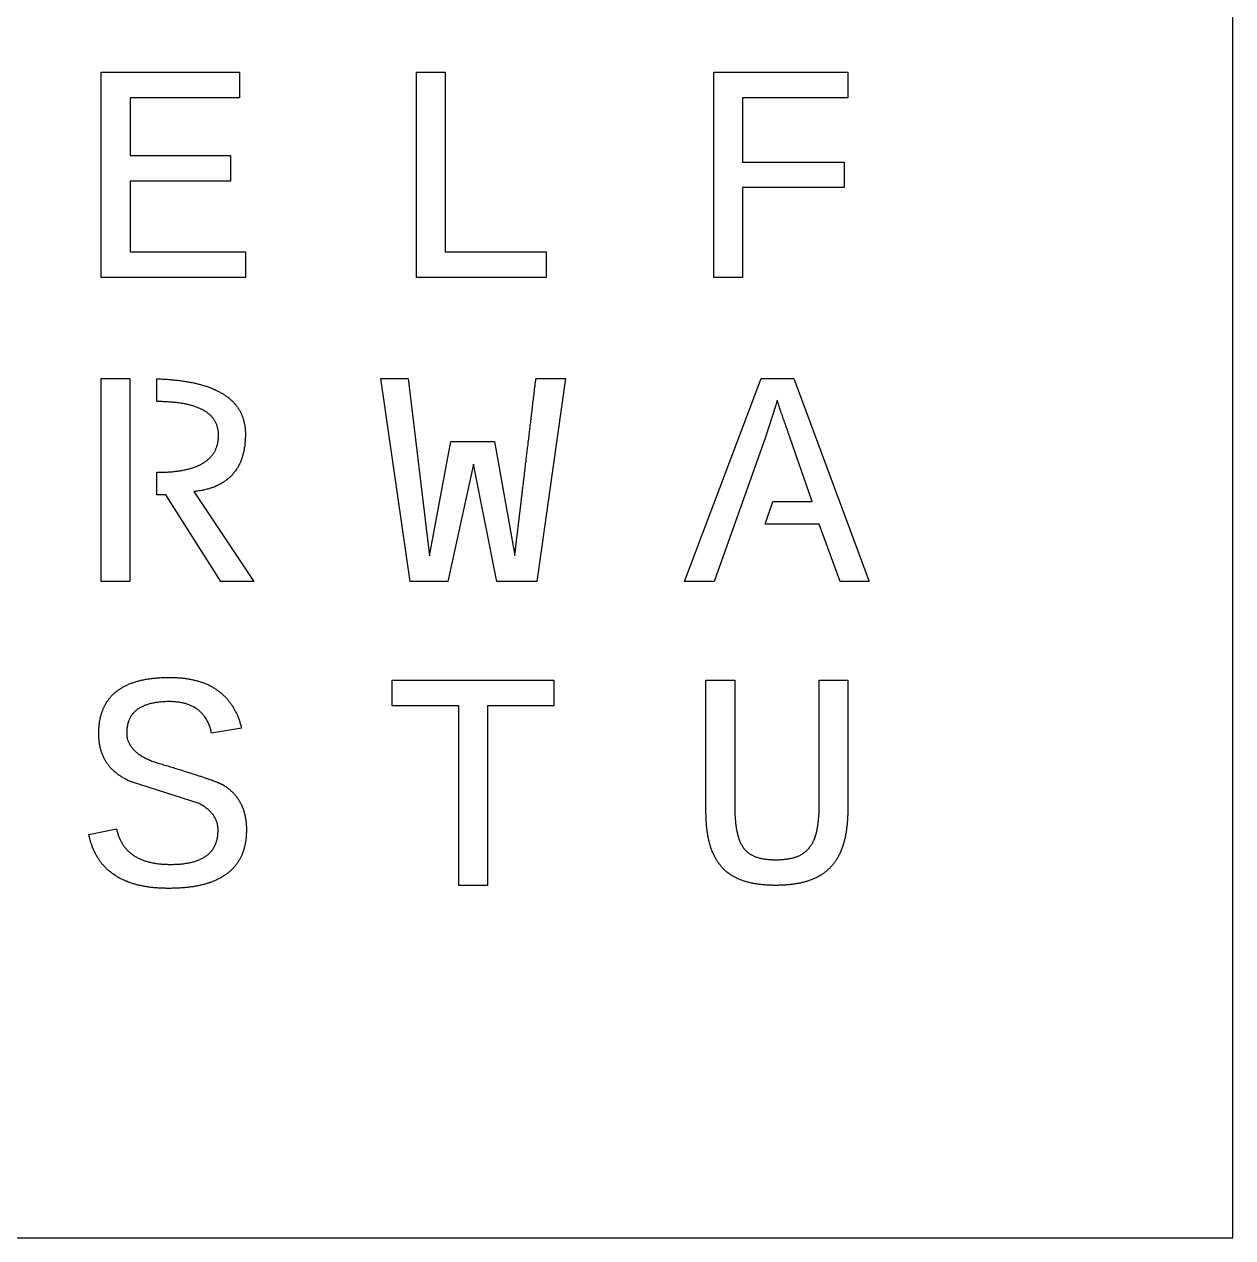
# Model space of a CAD drawing. Extents: x 0 to 500, y 0 to 500.
# Drawn here: x 367.4 to 500, y 0 to 133.1 of the extents above; entities that cross this region are included whole.
import ezdxf

# ---------------------------------------------------------------- set-up
doc = ezdxf.new("R2010")
doc.units = 0
doc.layers.get('0').update_dxf_attribs({"linetype": 'continuous'})

# ---------------------------------------------------------------- blocks, each defined once
blk = doc.blocks.new('SHAPESTRING153')
at = {"color": 0}
for points in [[(379.01, 71.98), (375.89, 71.98), (375.89, 94.22), (379.01, 94.22)], [(388.75, 87.9), (388.75, 87.99), (388.75, 88.07), (388.74, 88.16), (388.74, 88.24), (388.73, 88.32), (388.73, 88.4), (388.72, 88.48), (388.71, 88.56), (388.69, 88.64), (388.68, 88.71), (388.66, 88.79), (388.64, 88.87), (388.62, 88.94), (388.6, 89.01), (388.57, 89.08), (388.55, 89.16), (388.52, 89.23), (388.49, 89.29), (388.46, 89.36), (388.43, 89.43), (388.39, 89.5), (388.36, 89.56), (388.32, 89.63), (388.28, 89.69), (388.24, 89.75), (388.19, 89.81), (388.15, 89.87), (388.1, 89.93), (388.05, 89.99), (388, 90.05), (387.95, 90.1), (387.89, 90.16), (387.84, 90.21), (387.78, 90.27), (387.72, 90.32), (387.66, 90.37), (387.59, 90.42), (387.53, 90.47), (387.46, 90.52), (387.39, 90.57), (387.32, 90.61), (387.25, 90.66), (387.17, 90.7), (387.1, 90.75), (387.02, 90.79), (386.94, 90.83), (386.86, 90.87), (386.78, 90.91), (386.69, 90.95), (386.6, 90.99), (386.52, 91.02), (386.43, 91.06), (386.33, 91.09), (386.24, 91.13), (386.14, 91.16), (386.05, 91.19), (385.95, 91.22), (385.85, 91.25), (385.74, 91.28), (385.64, 91.31), (385.53, 91.34), (385.42, 91.36), (385.31, 91.39), (385.2, 91.41), (385.09, 91.44), (384.97, 91.46), (384.85, 91.48), (384.73, 91.5), (384.61, 91.52), (384.49, 91.54), (384.37, 91.55), (384.24, 91.57), (384.11, 91.58), (383.98, 91.6), (383.85, 91.61), (383.72, 91.62), (383.58, 91.63), (383.45, 91.65), (383.31, 91.65), (383.17, 91.66), (383.02, 91.67), (382.88, 91.68), (382.73, 91.68), (382.59, 91.69), (382.44, 91.69), (382.28, 91.69), (382.13, 91.69), (381.98, 91.69), (381.98, 94.2), (382.13, 94.19), (382.28, 94.19), (382.43, 94.18), (382.57, 94.17), (382.72, 94.17), (382.86, 94.16), (383.01, 94.15), (383.15, 94.14), (383.29, 94.13), (383.43, 94.12), (383.57, 94.1), (383.71, 94.09), (383.85, 94.08), (383.98, 94.06), (384.12, 94.05), (384.25, 94.03), (384.38, 94.02), (384.51, 94), (384.64, 93.98), (384.77, 93.97), (384.9, 93.95), (385.02, 93.93), (385.15, 93.91), (385.27, 93.89), (385.39, 93.87), (385.52, 93.84), (385.64, 93.82), (385.76, 93.8), (385.87, 93.78), (385.99, 93.75), (386.11, 93.73), (386.22, 93.7), (386.33, 93.67), (386.44, 93.65), (386.56, 93.62), (386.67, 93.59), (386.77, 93.56), (386.88, 93.53), (386.99, 93.5), (387.09, 93.47), (387.2, 93.44), (387.3, 93.41), (387.4, 93.37), (387.5, 93.34), (387.6, 93.3), (387.7, 93.27), (387.79, 93.23), (387.89, 93.2), (387.98, 93.16), (388.08, 93.12), (388.17, 93.08), (388.26, 93.04), (388.35, 93.01), (388.44, 92.96), (388.52, 92.92), (388.61, 92.88), (388.69, 92.84), (388.78, 92.8), (388.86, 92.75), (388.94, 92.71), (389.02, 92.66), (389.1, 92.62), (389.18, 92.57), (389.26, 92.53), (389.33, 92.48), (389.41, 92.43), (389.48, 92.38), (389.55, 92.33), (389.62, 92.28), (389.69, 92.23), (389.76, 92.18), (389.83, 92.13), (389.89, 92.07), (389.96, 92.02), (390.02, 91.97), (390.08, 91.91), (390.14, 91.86), (390.2, 91.8), (390.26, 91.74), (390.32, 91.69), (390.38, 91.63), (390.43, 91.57), (390.49, 91.51), (390.54, 91.45), (390.59, 91.39), (390.64, 91.33), (390.69, 91.27), (390.74, 91.2), (390.79, 91.14), (390.83, 91.08), (390.88, 91.01), (390.92, 90.95), (390.96, 90.88), (391, 90.81), (391.04, 90.75), (391.08, 90.68), (391.12, 90.61), (391.16, 90.54), (391.19, 90.47), (391.23, 90.4), (391.26, 90.33), (391.29, 90.26), (391.32, 90.18), (391.35, 90.11), (391.38, 90.04), (391.41, 89.96), (391.43, 89.89), (391.46, 89.81), (391.48, 89.73), (391.5, 89.66), (391.52, 89.58), (391.54, 89.5), (391.56, 89.42), (391.58, 89.34), (391.6, 89.26), (391.61, 89.18), (391.63, 89.1), (391.64, 89.02), (391.65, 88.93), (391.66, 88.85), (391.67, 88.77), (391.68, 88.68), (391.69, 88.59), (391.69, 88.51), (391.7, 88.42), (391.7, 88.33), (391.7, 88.25), (391.7, 88.16), (391.7, 88.07), (391.7, 87.95), (391.7, 87.83), (391.69, 87.71), (391.69, 87.6), (391.68, 87.48), (391.67, 87.37), (391.67, 87.26), (391.65, 87.15), (391.64, 87.04), (391.63, 86.93), (391.62, 86.82), (391.6, 86.72), (391.58, 86.61), (391.57, 86.51), (391.55, 86.4), (391.53, 86.3), (391.51, 86.2), (391.48, 86.1), (391.46, 86), (391.43, 85.9), (391.41, 85.81), (391.38, 85.71), (391.35, 85.62), (391.32, 85.53), (391.29, 85.44), (391.26, 85.34), (391.22, 85.26), (391.19, 85.17), (391.15, 85.08), (391.11, 84.99), (391.08, 84.91), (391.04, 84.82), (390.99, 84.74), (390.95, 84.66), (390.91, 84.58), (390.86, 84.5), (390.82, 84.42), (390.77, 84.35), (390.72, 84.27), (390.67, 84.2), (390.62, 84.12), (390.57, 84.05), (390.51, 83.98), (390.46, 83.91), (390.4, 83.84), (390.35, 83.77), (390.29, 83.7), (390.23, 83.64), (390.17, 83.57), (390.1, 83.51), (390.04, 83.45), (389.98, 83.39), (389.91, 83.33), (389.84, 83.27), (389.78, 83.21), (389.71, 83.15), (389.64, 83.1), (389.56, 83.04), (389.49, 82.99), (389.42, 82.94), (389.34, 82.89), (389.26, 82.84), (389.18, 82.79), (389.11, 82.74), (389.02, 82.69), (388.94, 82.65), (388.86, 82.6), (388.78, 82.56), (388.69, 82.52), (388.6, 82.48), (388.51, 82.44), (388.43, 82.4), (388.33, 82.36), (388.24, 82.33), (388.15, 82.29), (388.06, 82.26), (387.96, 82.22), (387.86, 82.19), (387.77, 82.16), (387.67, 82.13), (387.57, 82.1), (387.46, 82.08), (387.36, 82.05), (387.26, 82.02), (387.15, 82), (387.05, 81.98), (386.94, 81.96), (386.83, 81.94), (386.72, 81.92), (386.61, 81.9), (386.49, 81.88), (386.38, 81.86), (386.27, 81.85), (386.15, 81.84), (386.03, 81.82), (392.63, 71.98), (389, 71.98), (382.97, 81.46), (381.98, 81.46), (381.98, 83.95), (382.13, 83.94), (382.27, 83.95), (382.42, 83.95), (382.56, 83.95), (382.7, 83.95), (382.85, 83.96), (382.98, 83.96), (383.12, 83.97), (383.26, 83.98), (383.39, 83.99), (383.52, 84), (383.66, 84.01), (383.78, 84.02), (383.91, 84.03), (384.04, 84.05), (384.16, 84.06), (384.28, 84.08), (384.41, 84.1), (384.53, 84.11), (384.64, 84.13), (384.76, 84.15), (384.87, 84.17), (384.99, 84.2), (385.1, 84.22), (385.21, 84.24), (385.31, 84.27), (385.42, 84.3), (385.52, 84.32), (385.63, 84.35), (385.73, 84.38), (385.83, 84.41), (385.92, 84.44), (386.02, 84.47), (386.11, 84.51), (386.21, 84.54), (386.3, 84.58), (386.39, 84.61), (386.48, 84.65), (386.56, 84.69), (386.65, 84.73), (386.73, 84.77), (386.81, 84.81), (386.89, 84.85), (386.97, 84.9), (387.04, 84.94), (387.12, 84.99), (387.19, 85.03), (387.26, 85.08), (387.33, 85.13), (387.4, 85.18), (387.46, 85.23), (387.53, 85.28), (387.59, 85.33), (387.65, 85.39), (387.71, 85.44), (387.77, 85.5), (387.83, 85.55), (387.88, 85.61), (387.93, 85.67), (387.98, 85.73), (388.03, 85.79), (388.08, 85.85), (388.13, 85.91), (388.17, 85.98), (388.22, 86.04), (388.26, 86.11), (388.3, 86.18), (388.33, 86.24), (388.37, 86.31), (388.4, 86.38), (388.44, 86.45), (388.47, 86.52), (388.5, 86.6), (388.53, 86.67), (388.55, 86.75), (388.58, 86.82), (388.6, 86.9), (388.62, 86.98), (388.64, 87.06), (388.66, 87.14), (388.68, 87.22), (388.69, 87.3), (388.7, 87.38), (388.71, 87.47), (388.72, 87.55), (388.73, 87.64), (388.74, 87.72), (388.74, 87.81)]]:
    blk.add_lwpolyline(points, close=True, dxfattribs=at)

msp = doc.modelspace()

# ---------------------------------------------------------------- linework, layer by layer
at = {"color": 0}
for points in [[(0, 0), (500, 0), (500, 500), (0, 500)], [(375.89, 105.31), (375.89, 127.82), (391.04, 127.82), (391.04, 125.01), (379.04, 125.01), (379.04, 118.67), (390.05, 118.67), (390.05, 115.86), (379.04, 115.86), (379.04, 108.12), (391.71, 108.12), (391.71, 105.31)], [(410.46, 105.31), (410.46, 127.82), (413.61, 127.82), (413.61, 108.12), (424.68, 108.12), (424.68, 105.31)], [(446.24, 125.01), (446.24, 117.97), (457.38, 117.97), (457.38, 115.16), (446.24, 115.16), (446.24, 105.31), (443.08, 105.31), (443.08, 127.82), (457.78, 127.82), (457.78, 125.01)], [(423.65, 71.98), (419.28, 71.98), (416.71, 84.82), (413.89, 71.98), (409.77, 71.98), (406.55, 94.22), (409.55, 94.22), (411.89, 74.78), (414.25, 87.33), (419.04, 87.33), (421.24, 74.81), (421.24, 74.81), (421.24, 74.81), (421.25, 74.82), (421.25, 74.82), (421.25, 74.82), (421.25, 74.83), (421.25, 74.84), (421.25, 74.84), (421.25, 74.85), (421.25, 74.86), (421.25, 74.87), (421.25, 74.88), (421.25, 74.9), (421.26, 74.91), (421.26, 74.92), (421.26, 74.94), (421.26, 74.96), (421.26, 74.98), (421.27, 74.99), (421.27, 75.01), (421.27, 75.03), (421.27, 75.06), (421.28, 75.08), (421.28, 75.1), (421.28, 75.13), (421.29, 75.15), (421.29, 75.18), (421.29, 75.21), (421.3, 75.24), (421.3, 75.27), (421.3, 75.3), (421.31, 75.33), (421.31, 75.36), (421.31, 75.4), (421.32, 75.43), (421.32, 75.47), (421.33, 75.5), (421.33, 75.54), (421.34, 75.58), (421.34, 75.62), (421.35, 75.66), (421.35, 75.7), (421.36, 75.75), (421.36, 75.79), (421.37, 75.83), (421.37, 75.88), (421.38, 75.93), (421.38, 75.98), (421.39, 76.02), (421.4, 76.07), (421.4, 76.13), (421.41, 76.18), (421.41, 76.23), (421.42, 76.28), (421.43, 76.34), (421.43, 76.4), (421.44, 76.45), (421.45, 76.51), (421.45, 76.57), (421.46, 76.63), (421.47, 76.69), (421.48, 76.75), (421.48, 76.82), (421.49, 76.88), (421.5, 76.95), (421.51, 77.01), (421.52, 77.08), (421.52, 77.15), (421.53, 77.22), (421.54, 77.29), (421.55, 77.36), (421.56, 77.43), (421.57, 77.5), (421.58, 77.58), (421.58, 77.65), (421.59, 77.73), (421.6, 77.81), (421.61, 77.89), (421.62, 77.96), (421.63, 78.05), (421.64, 78.13), (421.65, 78.21), (421.66, 78.29), (421.67, 78.38), (421.68, 78.46), (421.69, 78.55), (421.7, 78.64), (421.71, 78.72), (421.72, 78.81), (421.73, 78.9), (421.74, 79), (421.76, 79.09), (421.77, 79.18), (421.78, 79.28), (421.79, 79.37), (421.8, 79.47), (421.81, 79.57), (421.82, 79.66), (421.84, 79.76), (421.85, 79.86), (421.86, 79.97), (421.87, 80.07), (421.89, 80.17), (421.9, 80.28), (421.91, 80.38), (421.92, 80.49), (421.94, 80.6), (421.95, 80.7), (421.96, 80.81), (421.98, 80.93), (421.99, 81.04), (422, 81.15), (422.02, 81.26), (422.03, 81.38), (422.04, 81.49), (422.06, 81.61), (422.07, 81.73), (422.09, 81.85), (422.1, 81.97), (422.11, 82.09), (422.13, 82.21), (422.14, 82.33), (422.16, 82.46), (422.17, 82.58), (422.19, 82.71), (422.2, 82.83), (422.22, 82.96), (422.23, 83.09), (422.25, 83.22), (422.26, 83.35), (422.28, 83.48), (422.3, 83.62), (422.31, 83.75), (422.33, 83.88), (422.34, 84.02), (422.36, 84.16), (422.38, 84.29), (422.39, 84.43), (422.41, 84.57), (422.43, 84.71), (422.44, 84.86), (422.46, 85), (422.48, 85.14), (422.5, 85.29), (422.51, 85.43), (422.53, 85.58), (422.55, 85.73), (422.57, 85.88), (422.58, 86.03), (422.6, 86.18), (422.62, 86.33), (422.64, 86.49), (422.66, 86.64), (422.68, 86.79), (422.7, 86.95), (422.71, 87.11), (422.73, 87.27), (422.75, 87.43), (422.77, 87.59), (422.79, 87.75), (422.81, 87.91), (422.83, 88.07), (422.85, 88.24), (422.87, 88.4), (422.89, 88.57), (422.91, 88.73), (422.93, 88.9), (422.95, 89.07), (422.97, 89.24), (422.99, 89.41), (423.01, 89.59), (423.03, 89.76), (423.05, 89.93), (423.07, 90.11), (423.09, 90.29), (423.11, 90.46), (423.14, 90.64), (423.16, 90.82), (423.18, 91), (423.2, 91.18), (423.22, 91.36), (423.24, 91.55), (423.27, 91.73), (423.29, 91.92), (423.31, 92.1), (423.33, 92.29), (423.36, 92.48), (423.38, 92.67), (423.4, 92.86), (423.42, 93.05), (423.45, 93.24), (423.47, 93.44), (423.49, 93.63), (423.52, 93.83), (423.54, 94.02), (423.56, 94.22), (426.8, 94.22)], [(451.45, 87.7), (451.44, 87.71), (451.44, 87.71), (451.44, 87.73), (451.43, 87.75), (451.42, 87.77), (451.41, 87.8), (451.4, 87.83), (451.39, 87.87), (451.37, 87.91), (451.36, 87.96), (451.34, 88.01), (451.32, 88.07), (451.3, 88.14), (451.27, 88.2), (451.25, 88.28), (451.22, 88.36), (451.19, 88.44), (451.16, 88.53), (451.13, 88.63), (451.09, 88.73), (451.06, 88.83), (451.02, 88.94), (450.98, 89.05), (450.94, 89.17), (450.89, 89.3), (450.85, 89.43), (450.8, 89.57), (450.75, 89.71), (450.7, 89.85), (450.65, 90), (450.6, 90.16), (450.54, 90.32), (450.48, 90.48), (450.42, 90.66), (450.36, 90.83), (450.3, 91.01), (450.24, 91.2), (450.2, 91.32), (450.17, 91.44), (450.14, 91.54), (450.11, 91.63), (450.08, 91.71), (450.06, 91.79), (450.04, 91.85), (450.02, 91.79), (450, 91.71), (449.97, 91.63), (449.94, 91.54), (449.91, 91.44), (449.88, 91.32), (449.84, 91.2), (448.71, 87.7), (443.11, 71.98), (439.88, 71.98), (448.29, 94.22), (451.87, 94.22), (460.13, 71.98), (456.93, 71.98), (454.65, 78.27), (448.71, 78.27), (449.54, 80.74), (453.85, 80.74)], [(391.81, 44.74), (391.81, 44.64), (391.81, 44.53), (391.81, 44.43), (391.8, 44.33), (391.8, 44.23), (391.79, 44.13), (391.79, 44.03), (391.78, 43.93), (391.77, 43.83), (391.76, 43.73), (391.74, 43.64), (391.73, 43.54), (391.72, 43.45), (391.7, 43.35), (391.68, 43.26), (391.67, 43.17), (391.65, 43.08), (391.63, 42.99), (391.61, 42.9), (391.58, 42.81), (391.56, 42.72), (391.54, 42.63), (391.51, 42.55), (391.48, 42.46), (391.45, 42.38), (391.43, 42.29), (391.4, 42.21), (391.36, 42.13), (391.33, 42.05), (391.3, 41.97), (391.26, 41.89), (391.23, 41.81), (391.19, 41.73), (391.15, 41.66), (391.11, 41.58), (391.07, 41.51), (391.03, 41.43), (390.98, 41.36), (390.94, 41.29), (390.9, 41.22), (390.85, 41.15), (390.8, 41.08), (390.75, 41.01), (390.7, 40.94), (390.65, 40.87), (390.6, 40.81), (390.55, 40.74), (390.49, 40.68), (390.44, 40.61), (390.38, 40.55), (390.32, 40.49), (390.26, 40.43), (390.2, 40.37), (390.14, 40.31), (390.08, 40.25), (390.01, 40.19), (389.95, 40.14), (389.88, 40.08), (389.82, 40.03), (389.75, 39.97), (389.68, 39.92), (389.61, 39.87), (389.54, 39.82), (389.46, 39.77), (389.39, 39.72), (389.31, 39.67), (389.24, 39.62), (389.16, 39.57), (389.08, 39.53), (389, 39.48), (388.92, 39.44), (388.84, 39.39), (388.76, 39.35), (388.67, 39.31), (388.59, 39.27), (388.5, 39.23), (388.41, 39.19), (388.32, 39.15), (388.23, 39.11), (388.14, 39.07), (388.05, 39.04), (387.96, 39), (387.86, 38.97), (387.76, 38.94), (387.67, 38.9), (387.57, 38.87), (387.47, 38.84), (387.37, 38.81), (387.27, 38.78), (387.17, 38.75), (387.06, 38.73), (386.96, 38.7), (386.85, 38.68), (386.74, 38.65), (386.63, 38.63), (386.53, 38.6), (386.41, 38.58), (386.3, 38.56), (386.19, 38.54), (386.08, 38.52), (385.96, 38.5), (385.84, 38.49), (385.73, 38.47), (385.61, 38.45), (385.49, 38.44), (385.37, 38.42), (385.24, 38.41), (385.12, 38.4), (385, 38.39), (384.87, 38.37), (384.74, 38.36), (384.62, 38.36), (384.49, 38.35), (384.36, 38.34), (384.22, 38.33), (384.09, 38.33), (383.96, 38.32), (383.82, 38.32), (383.69, 38.32), (383.55, 38.31), (383.41, 38.31), (383.27, 38.31), (383.14, 38.31), (383.02, 38.31), (382.89, 38.32), (382.76, 38.32), (382.64, 38.32), (382.51, 38.33), (382.39, 38.33), (382.26, 38.34), (382.14, 38.35), (382.02, 38.36), (381.9, 38.37), (381.78, 38.38), (381.66, 38.39), (381.55, 38.4), (381.43, 38.41), (381.32, 38.42), (381.2, 38.44), (381.09, 38.45), (380.98, 38.47), (380.86, 38.49), (380.75, 38.51), (380.64, 38.52), (380.54, 38.54), (380.43, 38.57), (380.32, 38.59), (380.21, 38.61), (380.11, 38.63), (380.01, 38.66), (379.9, 38.68), (379.8, 38.71), (379.7, 38.73), (379.6, 38.76), (379.5, 38.79), (379.4, 38.82), (379.3, 38.85), (379.21, 38.88), (379.11, 38.91), (379.02, 38.95), (378.92, 38.98), (378.83, 39.01), (378.74, 39.05), (378.65, 39.09), (378.56, 39.12), (378.47, 39.16), (378.38, 39.2), (378.29, 39.24), (378.21, 39.28), (378.12, 39.32), (378.04, 39.37), (377.95, 39.41), (377.87, 39.45), (377.79, 39.5), (377.71, 39.54), (377.63, 39.59), (377.55, 39.64), (377.47, 39.69), (377.4, 39.74), (377.32, 39.79), (377.25, 39.84), (377.17, 39.89), (377.1, 39.94), (377.03, 40), (376.96, 40.05), (376.89, 40.11), (376.82, 40.17), (376.75, 40.22), (376.68, 40.28), (376.61, 40.34), (376.55, 40.4), (376.48, 40.46), (376.42, 40.52), (376.36, 40.59), (376.3, 40.65), (376.23, 40.71), (376.17, 40.78), (376.12, 40.85), (376.06, 40.91), (376, 40.98), (375.94, 41.05), (375.89, 41.12), (375.83, 41.19), (375.78, 41.26), (375.73, 41.33), (375.68, 41.41), (375.63, 41.48), (375.58, 41.56), (375.53, 41.63), (375.48, 41.71), (375.43, 41.79), (375.39, 41.87), (375.34, 41.94), (375.3, 42.03), (375.26, 42.11), (375.21, 42.19), (375.17, 42.27), (375.13, 42.35), (375.09, 42.44), (375.05, 42.53), (375.02, 42.61), (374.98, 42.7), (374.94, 42.79), (374.91, 42.88), (374.88, 42.97), (374.84, 43.06), (374.81, 43.15), (374.78, 43.24), (374.75, 43.33), (374.72, 43.43), (374.69, 43.52), (374.67, 43.62), (374.64, 43.72), (374.62, 43.81), (374.59, 43.91), (374.57, 44.01), (374.55, 44.11), (374.52, 44.21), (377.57, 44.83), (377.59, 44.73), (377.61, 44.63), (377.64, 44.54), (377.66, 44.44), (377.69, 44.35), (377.72, 44.25), (377.75, 44.16), (377.78, 44.07), (377.82, 43.98), (377.85, 43.9), (377.89, 43.81), (377.92, 43.73), (377.96, 43.64), (378, 43.56), (378.04, 43.48), (378.09, 43.4), (378.13, 43.32), (378.18, 43.24), (378.22, 43.17), (378.27, 43.09), (378.32, 43.02), (378.37, 42.94), (378.43, 42.87), (378.48, 42.8), (378.54, 42.74), (378.59, 42.67), (378.65, 42.6), (378.71, 42.54), (378.77, 42.47), (378.84, 42.41), (378.9, 42.35), (378.97, 42.29), (379.03, 42.23), (379.1, 42.18), (379.17, 42.12), (379.24, 42.07), (379.32, 42.01), (379.39, 41.96), (379.46, 41.91), (379.54, 41.86), (379.62, 41.81), (379.7, 41.77), (379.78, 41.72), (379.86, 41.68), (379.95, 41.64), (380.03, 41.59), (380.12, 41.55), (380.21, 41.51), (380.3, 41.48), (380.39, 41.44), (380.48, 41.41), (380.57, 41.37), (380.67, 41.34), (380.76, 41.31), (380.86, 41.28), (380.96, 41.25), (381.06, 41.22), (381.16, 41.2), (381.27, 41.17), (381.37, 41.15), (381.48, 41.12), (381.59, 41.1), (381.7, 41.08), (381.81, 41.06), (381.92, 41.05), (382.03, 41.03), (382.15, 41.02), (382.26, 41), (382.38, 40.99), (382.5, 40.98), (382.62, 40.97), (382.74, 40.96), (382.87, 40.96), (382.99, 40.95), (383.12, 40.95), (383.24, 40.94), (383.37, 40.94), (383.5, 40.94), (383.64, 40.94), (383.78, 40.94), (383.92, 40.95), (384.05, 40.95), (384.18, 40.96), (384.31, 40.96), (384.44, 40.97), (384.57, 40.98), (384.69, 41), (384.81, 41.01), (384.93, 41.02), (385.05, 41.04), (385.17, 41.06), (385.28, 41.07), (385.4, 41.09), (385.51, 41.12), (385.62, 41.14), (385.73, 41.16), (385.83, 41.19), (385.93, 41.21), (386.04, 41.24), (386.14, 41.27), (386.23, 41.3), (386.33, 41.33), (386.42, 41.37), (386.52, 41.4), (386.61, 41.44), (386.69, 41.48), (386.78, 41.52), (386.86, 41.56), (386.95, 41.6), (387.03, 41.64), (387.11, 41.69), (387.18, 41.73), (387.26, 41.78), (387.33, 41.83), (387.4, 41.88), (387.47, 41.93), (387.54, 41.98), (387.61, 42.04), (387.67, 42.09), (387.73, 42.15), (387.79, 42.21), (387.85, 42.27), (387.9, 42.33), (387.96, 42.39), (388.01, 42.46), (388.06, 42.52), (388.11, 42.59), (388.16, 42.66), (388.2, 42.72), (388.24, 42.8), (388.28, 42.87), (388.32, 42.94), (388.36, 43.02), (388.4, 43.09), (388.43, 43.17), (388.46, 43.25), (388.49, 43.33), (388.52, 43.41), (388.54, 43.49), (388.57, 43.58), (388.59, 43.66), (388.61, 43.75), (388.63, 43.84), (388.64, 43.93), (388.66, 44.02), (388.67, 44.11), (388.68, 44.21), (388.69, 44.3), (388.69, 44.4), (388.7, 44.5), (388.7, 44.6), (388.7, 44.7), (388.7, 44.79), (388.7, 44.89), (388.69, 44.98), (388.68, 45.07), (388.67, 45.17), (388.65, 45.26), (388.63, 45.35), (388.61, 45.43), (388.59, 45.52), (388.56, 45.61), (388.53, 45.69), (388.5, 45.78), (388.46, 45.86), (388.42, 45.94), (388.38, 46.02), (388.34, 46.1), (388.29, 46.18), (388.24, 46.26), (388.19, 46.34), (388.13, 46.42), (388.07, 46.49), (388.01, 46.56), (387.95, 46.64), (387.88, 46.71), (387.81, 46.78), (387.74, 46.85), (387.66, 46.92), (387.58, 46.99), (387.5, 47.05), (387.41, 47.12), (387.33, 47.19), (387.24, 47.25), (387.14, 47.31), (387.05, 47.37), (386.95, 47.43), (386.85, 47.49), (386.74, 47.55), (386.64, 47.61), (379.22, 49.99), (379.11, 50.03), (379.01, 50.07), (378.91, 50.12), (378.81, 50.16), (378.71, 50.21), (378.62, 50.26), (378.52, 50.31), (378.43, 50.36), (378.34, 50.41), (378.25, 50.46), (378.16, 50.51), (378.07, 50.57), (377.99, 50.62), (377.9, 50.68), (377.82, 50.74), (377.74, 50.8), (377.66, 50.85), (377.58, 50.91), (377.51, 50.98), (377.43, 51.04), (377.36, 51.1), (377.28, 51.16), (377.21, 51.23), (377.15, 51.3), (377.08, 51.36), (377.01, 51.43), (376.95, 51.5), (376.88, 51.57), (376.82, 51.64), (376.76, 51.71), (376.71, 51.79), (376.65, 51.86), (376.59, 51.93), (376.54, 52.01), (376.49, 52.09), (376.44, 52.17), (376.39, 52.24), (376.34, 52.32), (376.29, 52.41), (376.25, 52.49), (376.21, 52.57), (376.16, 52.65), (376.12, 52.74), (376.09, 52.82), (376.05, 52.91), (376.01, 53), (375.98, 53.09), (375.95, 53.18), (375.91, 53.27), (375.89, 53.36), (375.86, 53.45), (375.83, 53.55), (375.81, 53.64), (375.78, 53.74), (375.76, 53.83), (375.74, 53.93), (375.72, 54.03), (375.7, 54.13), (375.69, 54.23), (375.67, 54.33), (375.66, 54.44), (375.65, 54.54), (375.64, 54.64), (375.63, 54.75), (375.62, 54.86), (375.62, 54.97), (375.62, 55.07), (375.61, 55.18), (375.61, 55.29), (375.61, 55.4), (375.61, 55.51), (375.62, 55.61), (375.62, 55.72), (375.63, 55.82), (375.63, 55.93), (375.64, 56.03), (375.65, 56.13), (375.66, 56.23), (375.67, 56.33), (375.68, 56.42), (375.7, 56.52), (375.71, 56.62), (375.73, 56.71), (375.75, 56.81), (375.76, 56.9), (375.78, 56.99), (375.81, 57.08), (375.83, 57.17), (375.85, 57.26), (375.88, 57.35), (375.9, 57.44), (375.93, 57.53), (375.96, 57.61), (375.99, 57.7), (376.02, 57.78), (376.05, 57.86), (376.08, 57.95), (376.11, 58.03), (376.15, 58.11), (376.19, 58.19), (376.22, 58.26), (376.26, 58.34), (376.3, 58.42), (376.34, 58.49), (376.39, 58.57), (376.43, 58.64), (376.47, 58.71), (376.52, 58.79), (376.57, 58.86), (376.62, 58.93), (376.67, 58.99), (376.72, 59.06), (376.77, 59.13), (376.82, 59.19), (376.88, 59.26), (376.93, 59.32), (376.99, 59.39), (377.05, 59.45), (377.1, 59.51), (377.17, 59.57), (377.23, 59.63), (377.29, 59.69), (377.35, 59.74), (377.42, 59.8), (377.48, 59.86), (377.55, 59.91), (377.62, 59.96), (377.69, 60.02), (377.76, 60.07), (377.83, 60.12), (377.91, 60.17), (377.98, 60.22), (378.06, 60.27), (378.13, 60.31), (378.21, 60.36), (378.29, 60.4), (378.37, 60.45), (378.45, 60.49), (378.54, 60.53), (378.62, 60.57), (378.71, 60.61), (378.79, 60.65), (378.88, 60.69), (378.97, 60.73), (379.06, 60.77), (379.15, 60.8), (379.24, 60.84), (379.34, 60.87), (379.43, 60.9), (379.53, 60.93), (379.63, 60.96), (379.73, 60.99), (379.83, 61.02), (379.93, 61.05), (380.03, 61.08), (380.13, 61.1), (380.24, 61.13), (380.34, 61.15), (380.45, 61.18), (380.56, 61.2), (380.67, 61.22), (380.78, 61.24), (380.89, 61.26), (381, 61.28), (381.11, 61.3), (381.23, 61.31), (381.35, 61.33), (381.46, 61.34), (381.58, 61.36), (381.7, 61.37), (381.82, 61.38), (381.95, 61.39), (382.07, 61.4), (382.2, 61.41), (382.32, 61.42), (382.45, 61.43), (382.58, 61.43), (382.71, 61.44), (382.84, 61.44), (382.97, 61.45), (383.1, 61.45), (383.24, 61.45), (383.37, 61.45), (383.49, 61.45), (383.62, 61.45), (383.74, 61.44), (383.86, 61.44), (383.98, 61.44), (384.09, 61.43), (384.21, 61.43), (384.33, 61.42), (384.44, 61.41), (384.56, 61.4), (384.67, 61.39), (384.78, 61.38), (384.89, 61.37), (385, 61.35), (385.11, 61.34), (385.22, 61.32), (385.33, 61.31), (385.44, 61.29), (385.54, 61.27), (385.65, 61.25), (385.75, 61.23), (385.86, 61.21), (385.96, 61.19), (386.06, 61.16), (386.16, 61.14), (386.26, 61.11), (386.36, 61.09), (386.46, 61.06), (386.55, 61.03), (386.65, 61), (386.75, 60.97), (386.84, 60.94), (386.93, 60.91), (387.03, 60.88), (387.12, 60.84), (387.21, 60.81), (387.3, 60.77), (387.39, 60.73), (387.47, 60.7), (387.56, 60.66), (387.65, 60.62), (387.73, 60.58), (387.82, 60.53), (387.9, 60.49), (387.98, 60.45), (388.06, 60.4), (388.14, 60.36), (388.22, 60.31), (388.3, 60.26), (388.38, 60.21), (388.46, 60.16), (388.53, 60.11), (388.61, 60.06), (388.68, 60.01), (388.75, 59.95), (388.83, 59.9), (388.9, 59.84), (388.97, 59.78), (389.04, 59.73), (389.11, 59.67), (389.17, 59.61), (389.24, 59.55), (389.31, 59.48), (389.37, 59.42), (389.44, 59.36), (389.5, 59.29), (389.56, 59.23), (389.62, 59.16), (389.68, 59.09), (389.74, 59.02), (389.8, 58.95), (389.86, 58.88), (389.91, 58.81), (389.97, 58.74), (390.03, 58.67), (390.08, 58.59), (390.13, 58.51), (390.18, 58.44), (390.24, 58.36), (390.29, 58.28), (390.34, 58.2), (390.38, 58.12), (390.43, 58.04), (390.48, 57.96), (390.52, 57.87), (390.57, 57.79), (390.61, 57.7), (390.66, 57.62), (390.7, 57.53), (390.74, 57.44), (390.78, 57.35), (390.82, 57.26), (390.86, 57.17), (390.9, 57.08), (390.93, 56.98), (390.97, 56.89), (391, 56.79), (391.04, 56.7), (391.07, 56.6), (391.1, 56.5), (391.13, 56.4), (391.16, 56.3), (391.19, 56.2), (391.22, 56.1), (391.25, 55.99), (391.27, 55.89), (387.99, 55.32), (387.96, 55.42), (387.94, 55.53), (387.91, 55.63), (387.89, 55.74), (387.86, 55.84), (387.82, 55.94), (387.79, 56.03), (387.76, 56.13), (387.72, 56.22), (387.68, 56.32), (387.65, 56.41), (387.6, 56.5), (387.56, 56.58), (387.52, 56.67), (387.47, 56.75), (387.43, 56.84), (387.38, 56.92), (387.33, 57), (387.28, 57.07), (387.22, 57.15), (387.17, 57.22), (387.11, 57.29), (387.06, 57.36), (387, 57.43), (386.94, 57.5), (386.87, 57.56), (386.81, 57.63), (386.75, 57.69), (386.68, 57.75), (386.61, 57.81), (386.54, 57.87), (386.47, 57.92), (386.4, 57.97), (386.32, 58.03), (386.24, 58.08), (386.17, 58.12), (386.09, 58.17), (386.01, 58.22), (385.92, 58.26), (385.84, 58.3), (385.76, 58.34), (385.67, 58.38), (385.58, 58.42), (385.49, 58.45), (385.4, 58.48), (385.3, 58.51), (385.21, 58.54), (385.11, 58.57), (385.02, 58.6), (384.92, 58.62), (384.82, 58.65), (384.71, 58.67), (384.61, 58.69), (384.5, 58.7), (384.4, 58.72), (384.29, 58.74), (384.18, 58.75), (384.06, 58.76), (383.95, 58.77), (383.84, 58.78), (383.72, 58.78), (383.6, 58.79), (383.48, 58.79), (383.36, 58.79), (383.22, 58.79), (383.09, 58.79), (382.95, 58.78), (382.82, 58.78), (382.69, 58.77), (382.56, 58.76), (382.43, 58.75), (382.31, 58.74), (382.19, 58.73), (382.07, 58.71), (381.95, 58.7), (381.83, 58.68), (381.72, 58.66), (381.61, 58.64), (381.5, 58.62), (381.39, 58.59), (381.29, 58.57), (381.18, 58.54), (381.08, 58.51), (380.98, 58.48), (380.89, 58.45), (380.79, 58.42), (380.7, 58.38), (380.61, 58.35), (380.52, 58.31), (380.43, 58.27), (380.35, 58.23), (380.27, 58.19), (380.18, 58.14), (380.11, 58.1), (380.03, 58.05), (379.96, 58), (379.88, 57.95), (379.81, 57.9), (379.75, 57.85), (379.68, 57.8), (379.62, 57.74), (379.56, 57.68), (379.5, 57.62), (379.44, 57.56), (379.38, 57.5), (379.33, 57.44), (379.28, 57.37), (379.23, 57.31), (379.18, 57.24), (379.14, 57.17), (379.1, 57.1), (379.06, 57.02), (379.02, 56.95), (378.98, 56.87), (378.95, 56.8), (378.91, 56.72), (378.88, 56.64), (378.85, 56.55), (378.83, 56.47), (378.8, 56.39), (378.78, 56.3), (378.76, 56.21), (378.75, 56.12), (378.73, 56.03), (378.72, 55.94), (378.7, 55.84), (378.7, 55.75), (378.69, 55.65), (378.68, 55.55), (378.68, 55.45), (378.68, 55.35), (378.68, 55.26), (378.68, 55.18), (378.69, 55.09), (378.7, 55.01), (378.71, 54.93), (378.73, 54.84), (378.74, 54.76), (378.76, 54.68), (378.78, 54.6), (378.81, 54.53), (378.84, 54.45), (378.87, 54.37), (378.9, 54.3), (378.94, 54.22), (378.97, 54.15), (379.01, 54.07), (379.06, 54), (379.1, 53.93), (379.15, 53.86), (379.2, 53.79), (379.26, 53.72), (379.31, 53.65), (379.37, 53.59), (379.43, 53.52), (379.5, 53.46), (379.56, 53.39), (379.63, 53.33), (379.71, 53.26), (379.78, 53.2), (379.86, 53.14), (379.94, 53.08), (380.02, 53.02), (380.11, 52.96), (380.19, 52.91), (380.28, 52.85), (380.38, 52.79), (380.47, 52.74), (380.57, 52.69), (380.67, 52.63), (380.77, 52.58), (380.88, 52.53), (380.99, 52.48), (381.1, 52.43), (381.21, 52.38), (381.33, 52.33), (381.45, 52.28), (381.57, 52.24), (381.7, 52.19), (381.82, 52.15), (381.95, 52.11), (382.09, 52.06), (382.25, 52.01), (382.41, 51.97), (382.57, 51.92), (382.72, 51.87), (382.88, 51.83), (383.03, 51.78), (383.18, 51.74), (383.33, 51.69), (383.48, 51.65), (383.63, 51.6), (383.77, 51.56), (383.91, 51.51), (384.05, 51.47), (384.19, 51.43), (384.33, 51.39), (384.46, 51.35), (384.6, 51.3), (384.73, 51.26), (384.86, 51.22), (384.99, 51.18), (385.11, 51.14), (385.24, 51.1), (385.36, 51.07), (385.48, 51.03), (385.6, 50.99), (385.72, 50.95), (385.83, 50.92), (385.95, 50.88), (386.06, 50.84), (386.17, 50.81), (386.28, 50.77), (386.39, 50.74), (386.49, 50.7), (386.59, 50.67), (386.7, 50.63), (386.8, 50.6), (386.89, 50.57), (386.99, 50.54), (387.08, 50.5), (387.18, 50.47), (387.27, 50.44), (387.36, 50.41), (387.44, 50.38), (387.53, 50.35), (387.61, 50.32), (387.69, 50.29), (387.77, 50.26), (387.85, 50.24), (387.93, 50.21), (388, 50.18), (388.08, 50.15), (388.15, 50.13), (388.22, 50.1), (388.29, 50.08), (388.35, 50.05), (388.42, 50.03), (388.48, 50), (388.54, 49.98), (388.6, 49.96), (388.65, 49.93), (388.71, 49.91), (388.76, 49.89), (388.81, 49.87), (388.86, 49.84), (388.91, 49.82), (388.96, 49.8), (389, 49.78), (389.04, 49.76), (389.09, 49.74), (389.12, 49.72), (389.16, 49.71), (389.2, 49.69), (389.23, 49.67), (389.26, 49.65), (389.29, 49.64), (389.32, 49.62), (389.35, 49.61), (389.37, 49.59), (389.46, 49.53), (389.54, 49.48), (389.62, 49.42), (389.7, 49.36), (389.78, 49.3), (389.86, 49.24), (389.94, 49.18), (390.01, 49.11), (390.08, 49.05), (390.15, 48.98), (390.22, 48.92), (390.29, 48.85), (390.36, 48.78), (390.42, 48.71), (390.49, 48.64), (390.55, 48.57), (390.61, 48.5), (390.67, 48.42), (390.73, 48.35), (390.79, 48.27), (390.84, 48.2), (390.89, 48.12), (390.95, 48.04), (391, 47.96), (391.04, 47.88), (391.09, 47.8), (391.14, 47.71), (391.18, 47.63), (391.22, 47.54), (391.27, 47.46), (391.31, 47.37), (391.34, 47.28), (391.38, 47.19), (391.42, 47.1), (391.45, 47.01), (391.48, 46.92), (391.51, 46.83), (391.54, 46.73), (391.57, 46.64), (391.6, 46.54), (391.62, 46.44), (391.64, 46.34), (391.67, 46.24), (391.69, 46.14), (391.71, 46.04), (391.72, 45.94), (391.74, 45.84), (391.75, 45.73), (391.77, 45.63), (391.78, 45.52), (391.79, 45.41), (391.79, 45.3), (391.8, 45.19), (391.81, 45.08), (391.81, 44.97), (391.81, 44.86)], [(418.24, 58.34), (418.24, 38.64), (415.11, 38.64), (415.11, 58.34), (407.8, 58.34), (407.8, 61.15), (425.54, 61.15), (425.54, 58.34)], [(457.78, 47.03), (457.78, 46.91), (457.78, 46.8), (457.77, 46.69), (457.77, 46.57), (457.77, 46.46), (457.77, 46.35), (457.76, 46.24), (457.76, 46.13), (457.75, 46.02), (457.74, 45.92), (457.74, 45.81), (457.73, 45.7), (457.72, 45.6), (457.71, 45.5), (457.7, 45.39), (457.7, 45.29), (457.68, 45.19), (457.67, 45.09), (457.66, 44.99), (457.65, 44.89), (457.64, 44.79), (457.62, 44.7), (457.61, 44.6), (457.59, 44.51), (457.58, 44.41), (457.56, 44.32), (457.54, 44.22), (457.53, 44.13), (457.51, 44.04), (457.49, 43.95), (457.47, 43.86), (457.45, 43.78), (457.43, 43.69), (457.41, 43.6), (457.39, 43.52), (457.36, 43.43), (457.34, 43.35), (457.32, 43.26), (457.29, 43.18), (457.26, 43.08), (457.23, 42.98), (457.2, 42.88), (457.16, 42.78), (457.13, 42.68), (457.09, 42.59), (457.05, 42.49), (457.01, 42.4), (456.97, 42.31), (456.93, 42.21), (456.89, 42.12), (456.85, 42.04), (456.81, 41.95), (456.76, 41.86), (456.71, 41.78), (456.67, 41.69), (456.62, 41.61), (456.57, 41.53), (456.52, 41.45), (456.47, 41.37), (456.42, 41.29), (456.36, 41.21), (456.31, 41.14), (456.25, 41.06), (456.19, 40.99), (456.14, 40.92), (456.08, 40.85), (456.02, 40.78), (455.96, 40.71), (455.89, 40.64), (455.83, 40.58), (455.77, 40.51), (455.7, 40.44), (455.63, 40.38), (455.56, 40.32), (455.49, 40.25), (455.42, 40.19), (455.35, 40.13), (455.27, 40.08), (455.2, 40.02), (455.12, 39.96), (455.04, 39.91), (454.97, 39.86), (454.89, 39.8), (454.81, 39.75), (454.72, 39.7), (454.64, 39.65), (454.56, 39.61), (454.47, 39.56), (454.38, 39.52), (454.3, 39.47), (454.21, 39.43), (454.12, 39.39), (454.03, 39.35), (453.94, 39.31), (453.84, 39.27), (453.75, 39.24), (453.65, 39.2), (453.55, 39.17), (453.46, 39.14), (453.36, 39.1), (453.28, 39.08), (453.19, 39.05), (453.11, 39.03), (453.02, 39.01), (452.94, 38.98), (452.85, 38.96), (452.76, 38.94), (452.67, 38.92), (452.58, 38.9), (452.49, 38.88), (452.4, 38.86), (452.31, 38.85), (452.22, 38.83), (452.12, 38.81), (452.03, 38.8), (451.93, 38.78), (451.84, 38.77), (451.74, 38.76), (451.64, 38.75), (451.55, 38.73), (451.45, 38.72), (451.35, 38.71), (451.25, 38.7), (451.15, 38.69), (451.04, 38.69), (450.94, 38.68), (450.84, 38.67), (450.73, 38.66), (450.62, 38.66), (450.52, 38.66), (450.41, 38.65), (450.3, 38.65), (450.19, 38.65), (450.08, 38.64), (449.97, 38.64), (449.86, 38.64), (449.75, 38.64), (449.64, 38.64), (449.53, 38.65), (449.42, 38.65), (449.31, 38.65), (449.2, 38.66), (449.1, 38.66), (448.99, 38.67), (448.88, 38.67), (448.78, 38.68), (448.67, 38.69), (448.57, 38.7), (448.47, 38.7), (448.37, 38.71), (448.27, 38.73), (448.17, 38.74), (448.07, 38.75), (447.97, 38.76), (447.87, 38.78), (447.78, 38.79), (447.68, 38.81), (447.59, 38.82), (447.49, 38.84), (447.4, 38.86), (447.31, 38.87), (447.21, 38.89), (447.12, 38.91), (447.03, 38.93), (446.94, 38.95), (446.86, 38.98), (446.77, 39), (446.68, 39.02), (446.6, 39.05), (446.51, 39.07), (446.41, 39.1), (446.31, 39.14), (446.21, 39.17), (446.11, 39.21), (446.02, 39.24), (445.92, 39.28), (445.83, 39.32), (445.73, 39.36), (445.64, 39.41), (445.55, 39.45), (445.46, 39.5), (445.37, 39.54), (445.29, 39.59), (445.2, 39.64), (445.12, 39.69), (445.03, 39.74), (444.95, 39.8), (444.87, 39.85), (444.79, 39.91), (444.71, 39.96), (444.63, 40.02), (444.56, 40.08), (444.48, 40.14), (444.41, 40.2), (444.34, 40.27), (444.26, 40.33), (444.19, 40.4), (444.13, 40.47), (444.06, 40.53), (444, 40.6), (443.94, 40.67), (443.88, 40.73), (443.82, 40.81), (443.77, 40.88), (443.71, 40.95), (443.65, 41.02), (443.6, 41.1), (443.55, 41.18), (443.49, 41.25), (443.44, 41.33), (443.39, 41.41), (443.34, 41.49), (443.3, 41.58), (443.25, 41.66), (443.2, 41.75), (443.16, 41.83), (443.11, 41.92), (443.07, 42.01), (443.03, 42.1), (442.99, 42.19), (442.95, 42.29), (442.91, 42.38), (442.87, 42.48), (442.83, 42.57), (442.8, 42.67), (442.76, 42.77), (442.73, 42.87), (442.7, 42.97), (442.67, 43.05), (442.65, 43.13), (442.63, 43.21), (442.6, 43.3), (442.58, 43.38), (442.56, 43.46), (442.54, 43.55), (442.52, 43.63), (442.5, 43.72), (442.49, 43.81), (442.47, 43.9), (442.45, 43.98), (442.43, 44.07), (442.42, 44.17), (442.4, 44.26), (442.39, 44.35), (442.37, 44.44), (442.36, 44.54), (442.35, 44.63), (442.34, 44.73), (442.32, 44.83), (442.31, 44.93), (442.3, 45.02), (442.29, 45.12), (442.28, 45.23), (442.28, 45.33), (442.27, 45.43), (442.26, 45.53), (442.25, 45.64), (442.25, 45.74), (442.24, 45.85), (442.24, 45.96), (442.23, 46.06), (442.23, 46.17), (442.23, 46.28), (442.23, 46.39), (442.22, 46.51), (442.22, 46.62), (442.22, 46.73), (442.22, 61.15), (445.38, 61.15), (445.38, 47.35), (445.38, 47.24), (445.38, 47.13), (445.38, 47.02), (445.38, 46.91), (445.38, 46.8), (445.39, 46.69), (445.39, 46.59), (445.4, 46.49), (445.4, 46.38), (445.4, 46.28), (445.41, 46.18), (445.42, 46.08), (445.42, 45.99), (445.43, 45.89), (445.44, 45.79), (445.45, 45.7), (445.46, 45.6), (445.46, 45.51), (445.47, 45.42), (445.48, 45.33), (445.5, 45.24), (445.51, 45.16), (445.52, 45.07), (445.53, 44.98), (445.54, 44.9), (445.56, 44.82), (445.57, 44.74), (445.59, 44.65), (445.61, 44.54), (445.63, 44.43), (445.66, 44.33), (445.68, 44.22), (445.71, 44.12), (445.74, 44.02), (445.77, 43.92), (445.8, 43.82), (445.83, 43.73), (445.87, 43.64), (445.9, 43.54), (445.94, 43.46), (445.98, 43.37), (446.02, 43.28), (446.06, 43.2), (446.1, 43.12), (446.15, 43.04), (446.19, 42.97), (446.24, 42.89), (446.29, 42.82), (446.35, 42.74), (446.41, 42.66), (446.47, 42.59), (446.53, 42.52), (446.6, 42.45), (446.67, 42.39), (446.74, 42.32), (446.81, 42.26), (446.89, 42.2), (446.96, 42.14), (447.04, 42.09), (447.13, 42.04), (447.21, 41.99), (447.3, 41.94), (447.39, 41.9), (447.48, 41.85), (447.57, 41.81), (447.66, 41.77), (447.74, 41.75), (447.82, 41.72), (447.9, 41.7), (447.98, 41.67), (448.06, 41.65), (448.15, 41.63), (448.23, 41.61), (448.32, 41.59), (448.41, 41.57), (448.5, 41.56), (448.6, 41.54), (448.69, 41.53), (448.79, 41.52), (448.89, 41.5), (448.99, 41.49), (449.09, 41.49), (449.19, 41.48), (449.3, 41.47), (449.41, 41.47), (449.52, 41.46), (449.63, 41.46), (449.74, 41.46), (449.85, 41.46), (449.96, 41.46), (450.08, 41.46), (450.19, 41.46), (450.29, 41.46), (450.4, 41.47), (450.51, 41.48), (450.61, 41.48), (450.71, 41.49), (450.81, 41.5), (450.91, 41.51), (451.01, 41.52), (451.1, 41.54), (451.2, 41.55), (451.29, 41.56), (451.38, 41.58), (451.47, 41.6), (451.56, 41.62), (451.64, 41.64), (451.73, 41.66), (451.81, 41.68), (451.89, 41.7), (451.97, 41.72), (452.05, 41.75), (452.13, 41.77), (452.22, 41.81), (452.32, 41.85), (452.41, 41.89), (452.5, 41.93), (452.59, 41.97), (452.67, 42.02), (452.76, 42.07), (452.84, 42.12), (452.92, 42.17), (453, 42.23), (453.07, 42.29), (453.15, 42.34), (453.22, 42.41), (453.29, 42.47), (453.36, 42.54), (453.42, 42.6), (453.49, 42.67), (453.55, 42.74), (453.61, 42.82), (453.66, 42.89), (453.71, 42.96), (453.76, 43.04), (453.81, 43.11), (453.86, 43.19), (453.9, 43.27), (453.95, 43.35), (453.99, 43.44), (454.03, 43.52), (454.07, 43.61), (454.11, 43.7), (454.14, 43.79), (454.18, 43.89), (454.21, 43.98), (454.24, 44.08), (454.27, 44.18), (454.3, 44.28), (454.33, 44.39), (454.36, 44.49), (454.38, 44.6), (454.4, 44.71), (454.42, 44.79), (454.43, 44.87), (454.45, 44.96), (454.46, 45.04), (454.48, 45.13), (454.49, 45.22), (454.5, 45.31), (454.52, 45.4), (454.53, 45.49), (454.54, 45.58), (454.55, 45.67), (454.56, 45.77), (454.57, 45.86), (454.58, 45.96), (454.59, 46.06), (454.6, 46.16), (454.6, 46.26), (454.61, 46.36), (454.62, 46.46), (454.62, 46.57), (454.63, 46.67), (454.63, 46.78), (454.63, 46.89), (454.64, 46.99), (454.64, 47.1), (454.64, 47.22), (454.64, 47.33), (454.64, 47.44), (454.64, 47.56), (454.64, 61.15), (457.78, 61.15)]]:
    msp.add_lwpolyline(points, close=True, dxfattribs=at)

# ---------------------------------------------------------------- block references
msp.add_blockref('SHAPESTRING153', (0, 0), dxfattribs=at)

doc.saveas('drawing.dxf')
